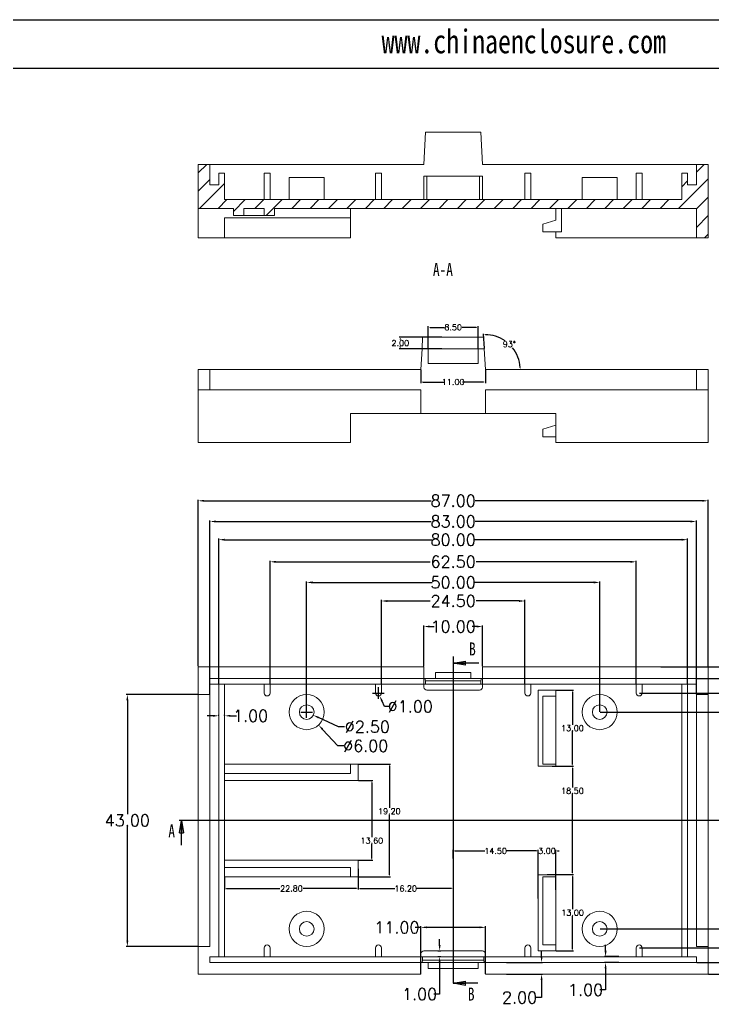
# Model space of a CAD drawing. Header units: inches. Extents: x 3379 to 5125, y 1126 to 1474.
# Drawn here: x 4046.8 to 4165, y 1305.8 to 1474 of the extents above; entities that cross this region are included whole.
import ezdxf

# ---------------------------------------------------------------- set-up
doc = ezdxf.new("R2010")
doc.units = ezdxf.units.IN
doc.header["$LTSCALE"] = 15
doc.layers.add('文字', color=81, linetype='Continuous')
doc.styles.add('SLDTEXTSTYLE0', font='TXT', dxfattribs={"width": 0.75})
doc.styles.get("Standard").update_dxf_attribs({"font": 'txt', "bigfont": 'gbcbig.shx'})
doc.styles.add('宋体', font='', dxfattribs={"width": 0.8, "height": 3.5})
doc.styles.get('宋体').set_extended_font_data('SimSun')
doc.dimstyles.new('1.5', dxfattribs={"dimtxt": 1, "dimasz": 0.3, "dimexe": 0.18, "dimexo": 0.0625, "dimgap": 0.09, "dimtad": 0, "dimtih": 1, "dimtoh": 1, "dimzin": 0, "dimdsep": 46, "dimtxsty": 'Standard', "dimcen": 0, "dimadec": 0, "dimazin": 2, "dimtfac": 1, "dimtofl": 0, "dimtmove": 0, "dimatfit": 3, "dimfxl": 1, "dimtolj": 1, "dimtzin": 0, "dimarcsym": 0})
doc.dimstyles.new('2.5', dxfattribs={"dimtxt": 2, "dimasz": 1, "dimexe": 0.18, "dimexo": 0.0625, "dimgap": 0.09, "dimtad": 0, "dimtih": 1, "dimtoh": 1, "dimzin": 0, "dimdsep": 46, "dimtxsty": 'Standard', "dimcen": 1, "dimadec": 0, "dimazin": 2, "dimtfac": 1, "dimtofl": 0, "dimtmove": 0, "dimatfit": 3, "dimfxl": 1, "dimtolj": 1, "dimtzin": 0, "dimarcsym": 0})

# ---------------------------------------------------------------- blocks, each defined once
blk = doc.blocks.new('_CLOSED')
at = {"color": 0, "linetype": 'ByBlock', "lineweight": -2}
for p, q in [((-1, 0.166667), (0, 0)), ((-1, 0.166667), (-1, -0.166667)), ((0, 0), (-1, -0.166667)), ((0, 0), (-1, 0))]:
    blk.add_line(p, q, dxfattribs=at)
blk = doc.blocks.new('*D166')
at = {"color": 0, "lineweight": -2}
for p, q in [((4077.3, 1363.65), (4077.3, 1392.08)), ((4078.3, 1391.9), (4117.05, 1391.9)), ((4163.3, 1391.9), (4124.56, 1391.9)), ((4164.3, 1363.65), (4164.3, 1392.08))]:
    blk.add_line(p, q, dxfattribs=at)
at = {"color": 0}
for points in [[(4078.3, 1392.07), (4078.3, 1391.74), (4077.3, 1391.9)], [(4163.3, 1392.07), (4163.3, 1391.74), (4164.3, 1391.9)]]:
    blk.add_solid(points, dxfattribs=at)
at = {"layer": 'Defpoints', "color": 0}
for p in [(4164.3, 1391.9), (4077.3, 1363.59), (4164.3, 1363.59)]:
    blk.add_point(p, dxfattribs=at)
at = {"color": 0, "insert": (4120.8, 1391.9), "char_height": 2, "attachment_point": 5}
blk.add_mtext('\\A1;87.00', dxfattribs=at)
blk = doc.blocks.new('*D167')
at = {"color": 0, "lineweight": -2}
for p, q in [((4079.3, 1358.9), (4079.3, 1388.55)), ((4080.3, 1388.37), (4117.05, 1388.37)), ((4161.3, 1388.37), (4124.56, 1388.37)), ((4162.3, 1358.9), (4162.3, 1388.55))]:
    blk.add_line(p, q, dxfattribs=at)
at = {"color": 0}
for points in [[(4080.3, 1388.54), (4080.3, 1388.2), (4079.3, 1388.37)], [(4161.3, 1388.54), (4161.3, 1388.2), (4162.3, 1388.37)]]:
    blk.add_solid(points, dxfattribs=at)
at = {"layer": 'Defpoints', "color": 0}
for p in [(4162.3, 1388.37), (4079.3, 1358.84), (4162.3, 1358.84)]:
    blk.add_point(p, dxfattribs=at)
at = {"color": 0, "insert": (4120.8, 1388.37), "char_height": 2, "attachment_point": 5}
blk.add_mtext('\\A1;83.00', dxfattribs=at)
blk = doc.blocks.new('*D169')
at = {"color": 0, "lineweight": -2}
for p, q in [((4080.8, 1360.65), (4080.8, 1385.44)), ((4081.8, 1385.26), (4117.21, 1385.26)), ((4159.8, 1385.26), (4124.39, 1385.26)), ((4160.8, 1360.65), (4160.8, 1385.44))]:
    blk.add_line(p, q, dxfattribs=at)
at = {"color": 0}
for points in [[(4081.8, 1385.43), (4081.8, 1385.1), (4080.8, 1385.26)], [(4159.8, 1385.43), (4159.8, 1385.1), (4160.8, 1385.26)]]:
    blk.add_solid(points, dxfattribs=at)
at = {"layer": 'Defpoints', "color": 0}
for p in [(4160.8, 1385.26), (4080.8, 1360.59), (4160.8, 1360.59)]:
    blk.add_point(p, dxfattribs=at)
at = {"color": 0, "insert": (4120.8, 1385.26), "char_height": 2, "attachment_point": 5}
blk.add_mtext('\\A1;80.00', dxfattribs=at)
blk = doc.blocks.new('*D170')
at = {"color": 0, "lineweight": -2}
for p, q in [((4108.55, 1360.65), (4108.55, 1374.98)), ((4109.55, 1374.8), (4116.88, 1374.8)), ((4132.05, 1374.8), (4124.73, 1374.8)), ((4133.05, 1360.65), (4133.05, 1374.98))]:
    blk.add_line(p, q, dxfattribs=at)
at = {"color": 0}
for points in [[(4109.55, 1374.96), (4109.55, 1374.63), (4108.55, 1374.8)], [(4132.05, 1374.96), (4132.05, 1374.63), (4133.05, 1374.8)]]:
    blk.add_solid(points, dxfattribs=at)
at = {"layer": 'Defpoints', "color": 0}
for p in [(4133.05, 1374.8), (4108.55, 1360.59), (4133.05, 1360.59)]:
    blk.add_point(p, dxfattribs=at)
at = {"color": 0, "insert": (4120.8, 1374.8), "char_height": 2, "attachment_point": 5}
blk.add_mtext('\\A1;24.50', dxfattribs=at)
blk = doc.blocks.new('*D173')
at = {"color": 0, "lineweight": -2}
for p, q in [((4115.8, 1363.65), (4115.8, 1370.62)), ((4116.8, 1370.44), (4117.55, 1370.44)), ((4124.8, 1370.44), (4124.06, 1370.44)), ((4125.8, 1363.65), (4125.8, 1370.62))]:
    blk.add_line(p, q, dxfattribs=at)
at = {"color": 0}
for points in [[(4116.8, 1370.61), (4116.8, 1370.28), (4115.8, 1370.44)], [(4124.8, 1370.61), (4124.8, 1370.28), (4125.8, 1370.44)]]:
    blk.add_solid(points, dxfattribs=at)
at = {"layer": 'Defpoints', "color": 0}
for p in [(4125.8, 1370.44), (4115.8, 1363.59), (4125.8, 1363.59)]:
    blk.add_point(p, dxfattribs=at)
at = {"color": 0, "insert": (4120.8, 1370.44), "char_height": 2, "attachment_point": 5}
blk.add_mtext('\\A1;10.00', dxfattribs=at)
blk = doc.blocks.new('*D174')
at = {"color": 0, "lineweight": -2}
for p, q in [((4095.8, 1355.9), (4095.8, 1378.15)), ((4096.8, 1377.97), (4117.21, 1377.97)), ((4144.8, 1377.97), (4124.39, 1377.97)), ((4145.8, 1355.9), (4145.8, 1378.15))]:
    blk.add_line(p, q, dxfattribs=at)
at = {"color": 0}
for points in [[(4096.8, 1378.14), (4096.8, 1377.8), (4095.8, 1377.97)], [(4144.8, 1378.14), (4144.8, 1377.8), (4145.8, 1377.97)]]:
    blk.add_solid(points, dxfattribs=at)
at = {"layer": 'Defpoints', "color": 0}
for p in [(4145.8, 1377.97), (4095.8, 1355.84), (4145.8, 1355.84)]:
    blk.add_point(p, dxfattribs=at)
at = {"color": 0, "insert": (4120.8, 1377.97), "char_height": 2, "attachment_point": 5}
blk.add_mtext('\\A1;50.00', dxfattribs=at)
blk = doc.blocks.new('*D175')
at = {"color": 0, "lineweight": -2}
for p, q in [((4089.55, 1360.65), (4089.55, 1381.67)), ((4090.55, 1381.49), (4116.88, 1381.49)), ((4151.05, 1381.49), (4124.73, 1381.49)), ((4152.05, 1360.65), (4152.05, 1381.67))]:
    blk.add_line(p, q, dxfattribs=at)
at = {"color": 0}
for points in [[(4090.55, 1381.65), (4090.55, 1381.32), (4089.55, 1381.49)], [(4151.05, 1381.65), (4151.05, 1381.32), (4152.05, 1381.49)]]:
    blk.add_solid(points, dxfattribs=at)
at = {"layer": 'Defpoints', "color": 0}
for p in [(4152.05, 1381.49), (4089.55, 1360.59), (4152.05, 1360.59)]:
    blk.add_point(p, dxfattribs=at)
at = {"color": 0, "insert": (4120.8, 1381.49), "char_height": 2, "attachment_point": 5}
blk.add_mtext('\\A1;62.50', dxfattribs=at)
blk = doc.blocks.new('*D176')
at = {"color": 0, "lineweight": -2}
for p, q in [((4115.3, 1319.09), (4114.29, 1319.09)), ((4115.3, 1311.15), (4115.3, 1319.27)), ((4125.3, 1319.09), (4116.3, 1319.09)), ((4126.3, 1311.15), (4126.3, 1319.27))]:
    blk.add_line(p, q, dxfattribs=at)
at = {"color": 0}
for points in [[(4116.3, 1319.26), (4116.3, 1318.93), (4115.3, 1319.09)], [(4125.3, 1319.26), (4125.3, 1318.93), (4126.3, 1319.09)]]:
    blk.add_solid(points, dxfattribs=at)
at = {"layer": 'Defpoints', "color": 0}
for p in [(4126.3, 1319.09), (4115.3, 1311.09), (4126.3, 1311.09)]:
    blk.add_point(p, dxfattribs=at)
at = {"color": 0, "insert": (4111.2, 1319.09), "char_height": 2, "attachment_point": 5}
blk.add_mtext('\\A1;11.00', dxfattribs=at)
blk = doc.blocks.new('*D177')
at = {"color": 0, "lineweight": -2}
for p, q in [((4079.8, 1355.2), (4078.8, 1355.2)), ((4080.8, 1355.27), (4080.8, 1355.38)), ((4081.8, 1355.27), (4081.8, 1355.38)), ((4082.8, 1355.2), (4083.8, 1355.2))]:
    blk.add_line(p, q, dxfattribs=at)
at = {"color": 0}
for points in [[(4079.8, 1355.37), (4079.8, 1355.04), (4080.8, 1355.2)], [(4082.8, 1355.37), (4082.8, 1355.04), (4081.8, 1355.2)]]:
    blk.add_solid(points, dxfattribs=at)
at = {"layer": 'Defpoints', "color": 0}
for p in [(4080.8, 1355.2), (4081.8, 1355.2), (4081.8, 1355.2)]:
    blk.add_point(p, dxfattribs=at)
at = {"color": 0, "insert": (4086.23, 1355.2), "char_height": 2, "attachment_point": 5}
blk.add_mtext('\\A1;1.00', dxfattribs=at)
blk = doc.blocks.new('*D179')
at = {"color": 0, "lineweight": -2}
for p, q in [((4108.05, 1358.09), (4108.05, 1360.09)), ((4107.05, 1359.09), (4109.05, 1359.09)), ((4109.07, 1356.8), (4108.66, 1357.71)), ((4110.07, 1356.8), (4109.07, 1356.8))]:
    blk.add_line(p, q, dxfattribs=at)
at = {"color": 0}
blk.add_solid([(4108.81, 1357.78), (4108.51, 1357.65), (4108.25, 1358.63)], dxfattribs=at)
at = {"layer": 'Defpoints', "color": 0}
for p in [(4107.85, 1359.54), (4108.25, 1358.63)]:
    blk.add_point(p, dxfattribs=at)
at = {"color": 0, "insert": (4113.49, 1356.8), "char_height": 2, "attachment_point": 5}
blk.add_mtext('\\A1;∅1.00', dxfattribs=at)
blk = doc.blocks.new('*D180')
at = {"color": 0, "lineweight": -2}
for p, q in [((4095.8, 1354.84), (4095.8, 1356.84)), ((4094.8, 1355.84), (4096.8, 1355.84)), ((4101.23, 1353.33), (4097.84, 1354.89)), ((4102.23, 1353.33), (4101.23, 1353.33))]:
    blk.add_line(p, q, dxfattribs=at)
at = {"color": 0}
blk.add_solid([(4097.91, 1355.04), (4097.77, 1354.74), (4096.94, 1355.31)], dxfattribs=at)
at = {"layer": 'Defpoints', "color": 0}
for p in [(4094.67, 1356.36), (4096.94, 1355.31)]:
    blk.add_point(p, dxfattribs=at)
at = {"color": 0, "insert": (4106.16, 1353.33), "char_height": 2, "attachment_point": 5}
blk.add_mtext('\\A1;∅2.50', dxfattribs=at)
blk = doc.blocks.new('*D181')
at = {"color": 0, "lineweight": -2}
for p, q in [((4095.8, 1354.84), (4095.8, 1356.84)), ((4094.8, 1355.84), (4096.8, 1355.84)), ((4101.12, 1350.06), (4098.51, 1352.89)), ((4102.12, 1350.06), (4101.12, 1350.06))]:
    blk.add_line(p, q, dxfattribs=at)
at = {"color": 0}
blk.add_solid([(4098.63, 1353.01), (4098.39, 1352.78), (4097.83, 1353.63)], dxfattribs=at)
at = {"layer": 'Defpoints', "color": 0}
for p in [(4093.77, 1358.04), (4097.83, 1353.63)]:
    blk.add_point(p, dxfattribs=at)
at = {"color": 0, "insert": (4105.88, 1350.06), "char_height": 2, "attachment_point": 5}
blk.add_mtext('\\A1;∅6.00', dxfattribs=at)
blk = doc.blocks.new('*D184')
at = {"color": 0, "lineweight": -2}
for p, q in [((4104.66, 1344.14), (4107.1, 1344.14)), ((4106.92, 1343.84), (4106.92, 1334.48)), ((4106.92, 1330.84), (4106.92, 1333.3)), ((4104.66, 1330.54), (4107.1, 1330.54))]:
    blk.add_line(p, q, dxfattribs=at)
at = {"color": 0}
for points in [[(4106.87, 1343.84), (4106.97, 1343.84), (4106.92, 1344.14)], [(4106.87, 1330.84), (4106.97, 1330.84), (4106.92, 1330.54)]]:
    blk.add_solid(points, dxfattribs=at)
at = {"layer": 'Defpoints', "color": 0}
for p in [(4104.6, 1344.14), (4106.92, 1344.14), (4104.6, 1330.54)]:
    blk.add_point(p, dxfattribs=at)
at = {"color": 0, "insert": (4106.92, 1333.89), "char_height": 1, "attachment_point": 5}
blk.add_mtext('\\A1;13.60', dxfattribs=at)
blk = doc.blocks.new('*D185')
at = {"color": 0, "lineweight": -2}
for p, q in [((4104.66, 1346.94), (4110.09, 1346.94)), ((4109.91, 1346.64), (4109.91, 1339.49)), ((4109.91, 1328.04), (4109.91, 1338.31)), ((4104.66, 1327.74), (4110.09, 1327.74))]:
    blk.add_line(p, q, dxfattribs=at)
at = {"color": 0}
for points in [[(4109.86, 1346.64), (4109.96, 1346.64), (4109.91, 1346.94)], [(4109.86, 1328.04), (4109.96, 1328.04), (4109.91, 1327.74)]]:
    blk.add_solid(points, dxfattribs=at)
at = {"layer": 'Defpoints', "color": 0}
for p in [(4104.6, 1346.94), (4104.6, 1327.74), (4109.91, 1327.74)]:
    blk.add_point(p, dxfattribs=at)
at = {"color": 0, "insert": (4109.91, 1338.9), "char_height": 1, "attachment_point": 5}
blk.add_mtext('\\A1;19.20', dxfattribs=at)
blk = doc.blocks.new('*D186')
at = {"color": 0, "lineweight": -2}
for p, q in [((4081.8, 1327.67), (4081.8, 1325.53)), ((4104.6, 1327.67), (4104.6, 1325.53)), ((4082.1, 1325.71), (4091.2, 1325.71)), ((4104.3, 1325.71), (4095.21, 1325.71))]:
    blk.add_line(p, q, dxfattribs=at)
at = {"color": 0}
for points in [[(4082.1, 1325.76), (4082.1, 1325.66), (4081.8, 1325.71)], [(4104.3, 1325.76), (4104.3, 1325.66), (4104.6, 1325.71)]]:
    blk.add_solid(points, dxfattribs=at)
at = {"layer": 'Defpoints', "color": 0}
for p in [(4081.8, 1327.74), (4104.6, 1327.74), (4104.6, 1325.71)]:
    blk.add_point(p, dxfattribs=at)
at = {"color": 0, "insert": (4093.2, 1325.71), "char_height": 1, "attachment_point": 5}
blk.add_mtext('\\A1;22.80', dxfattribs=at)
blk = doc.blocks.new('*D187')
at = {"color": 0, "lineweight": -2}
for p, q in [((4104.6, 1329.07), (4104.6, 1325.53)), ((4120.8, 1328.1), (4120.8, 1325.53)), ((4104.9, 1325.71), (4110.86, 1325.71)), ((4120.5, 1325.71), (4114.54, 1325.71))]:
    blk.add_line(p, q, dxfattribs=at)
at = {"color": 0}
for points in [[(4104.9, 1325.76), (4104.9, 1325.66), (4104.6, 1325.71)], [(4120.5, 1325.76), (4120.5, 1325.66), (4120.8, 1325.71)]]:
    blk.add_solid(points, dxfattribs=at)
at = {"layer": 'Defpoints', "color": 0}
for p in [(4104.6, 1329.14), (4120.8, 1328.17), (4120.8, 1325.71)]:
    blk.add_point(p, dxfattribs=at)
at = {"color": 0, "insert": (4112.7, 1325.71), "char_height": 1, "attachment_point": 5}
blk.add_mtext('\\A1;16.20', dxfattribs=at)
blk = doc.blocks.new('*D188')
at = {"color": 0, "lineweight": -2}
for p, q in [((4138.36, 1346.59), (4141.33, 1346.59)), ((4141.15, 1346.29), (4141.15, 1342.98)), ((4141.15, 1328.39), (4141.15, 1341.8)), ((4138.36, 1328.09), (4141.33, 1328.09))]:
    blk.add_line(p, q, dxfattribs=at)
at = {"color": 0}
for points in [[(4141.1, 1346.29), (4141.2, 1346.29), (4141.15, 1346.59)], [(4141.1, 1328.39), (4141.2, 1328.39), (4141.15, 1328.09)]]:
    blk.add_solid(points, dxfattribs=at)
at = {"layer": 'Defpoints', "color": 0}
for p in [(4138.3, 1346.59), (4138.3, 1328.09), (4141.15, 1328.09)]:
    blk.add_point(p, dxfattribs=at)
at = {"color": 0, "insert": (4141.15, 1342.39), "char_height": 1, "attachment_point": 5}
blk.add_mtext('\\A1;18.50', dxfattribs=at)
blk = doc.blocks.new('*D189')
at = {"color": 0, "lineweight": -2}
for p, q in [((4136.86, 1328.09), (4141.36, 1328.09)), ((4141.18, 1327.79), (4141.18, 1322.18)), ((4141.18, 1315.39), (4141.18, 1321)), ((4138.36, 1315.09), (4141.36, 1315.09))]:
    blk.add_line(p, q, dxfattribs=at)
at = {"color": 0}
for points in [[(4141.13, 1327.79), (4141.23, 1327.79), (4141.18, 1328.09)], [(4141.13, 1315.39), (4141.23, 1315.39), (4141.18, 1315.09)]]:
    blk.add_solid(points, dxfattribs=at)
at = {"layer": 'Defpoints', "color": 0}
for p in [(4136.8, 1328.09), (4141.18, 1328.09), (4138.3, 1315.09)]:
    blk.add_point(p, dxfattribs=at)
at = {"color": 0, "insert": (4141.18, 1321.59), "char_height": 1, "attachment_point": 5}
blk.add_mtext('\\A1;13.00', dxfattribs=at)
blk = doc.blocks.new('*D190')
at = {"color": 0, "lineweight": -2}
for p, q in [((4138.36, 1359.59), (4141.33, 1359.59)), ((4141.15, 1359.29), (4141.15, 1353.68)), ((4141.15, 1346.89), (4141.15, 1352.5)), ((4137.68, 1346.59), (4141.33, 1346.59))]:
    blk.add_line(p, q, dxfattribs=at)
at = {"color": 0}
for points in [[(4141.1, 1359.29), (4141.2, 1359.29), (4141.15, 1359.59)], [(4141.1, 1346.89), (4141.2, 1346.89), (4141.15, 1346.59)]]:
    blk.add_solid(points, dxfattribs=at)
at = {"layer": 'Defpoints', "color": 0}
for p in [(4138.3, 1359.59), (4141.15, 1359.59), (4137.61, 1346.59)]:
    blk.add_point(p, dxfattribs=at)
at = {"color": 0, "insert": (4141.15, 1353.09), "char_height": 1, "attachment_point": 5}
blk.add_mtext('\\A1;13.00', dxfattribs=at)
blk = doc.blocks.new('*D191')
at = {"color": 0, "lineweight": -2}
for p, q in [((4120.8, 1330.83), (4120.8, 1332.31)), ((4121.1, 1332.13), (4126.21, 1332.13)), ((4135, 1332.13), (4129.89, 1332.13)), ((4135.3, 1323.99), (4135.3, 1332.31))]:
    blk.add_line(p, q, dxfattribs=at)
at = {"color": 0}
for points in [[(4121.1, 1332.18), (4121.1, 1332.08), (4120.8, 1332.13)], [(4135, 1332.18), (4135, 1332.08), (4135.3, 1332.13)]]:
    blk.add_solid(points, dxfattribs=at)
at = {"layer": 'Defpoints', "color": 0}
for p in [(4120.8, 1332.13), (4120.8, 1330.76), (4135.3, 1323.93)]:
    blk.add_point(p, dxfattribs=at)
at = {"color": 0, "insert": (4128.05, 1332.13), "char_height": 1, "attachment_point": 5}
blk.add_mtext('\\A1;14.50', dxfattribs=at)
blk = doc.blocks.new('*D192')
at = {"color": 0, "lineweight": -2}
for p, q in [((4135, 1332.13), (4134.7, 1332.13)), ((4135.3, 1326.56), (4135.3, 1332.31)), ((4138.3, 1325.49), (4138.3, 1332.31)), ((4138.6, 1332.13), (4138.9, 1332.13))]:
    blk.add_line(p, q, dxfattribs=at)
at = {"color": 0}
for points in [[(4135, 1332.18), (4135, 1332.08), (4135.3, 1332.13)], [(4138.6, 1332.18), (4138.6, 1332.08), (4138.3, 1332.13)]]:
    blk.add_solid(points, dxfattribs=at)
at = {"layer": 'Defpoints', "color": 0}
for p in [(4135.3, 1332.13), (4135.3, 1326.49), (4138.3, 1325.42)]:
    blk.add_point(p, dxfattribs=at)
at = {"color": 0, "insert": (4136.8, 1332.13), "char_height": 1, "attachment_point": 5}
blk.add_mtext('\\A1;3.00', dxfattribs=at)
blk = doc.blocks.new('*D193')
at = {"color": 0, "lineweight": -2}
for p, q in [((4156.22, 1363.59), (4196.57, 1363.59)), ((4196.39, 1362.59), (4196.39, 1338.43)), ((4196.39, 1312.09), (4196.39, 1336.25)), ((4164.36, 1311.09), (4196.57, 1311.09))]:
    blk.add_line(p, q, dxfattribs=at)
at = {"color": 0}
for points in [[(4196.23, 1362.59), (4196.56, 1362.59), (4196.39, 1363.59)], [(4196.23, 1312.09), (4196.56, 1312.09), (4196.39, 1311.09)]]:
    blk.add_solid(points, dxfattribs=at)
at = {"layer": 'Defpoints', "color": 0}
for p in [(4156.16, 1363.59), (4196.39, 1363.59), (4164.3, 1311.09)]:
    blk.add_point(p, dxfattribs=at)
at = {"color": 0, "insert": (4196.39, 1337.34), "char_height": 2, "attachment_point": 5}
blk.add_mtext('\\A1;52.50', dxfattribs=at)
blk = doc.blocks.new('*D194')
at = {"color": 0, "lineweight": -2}
for p, q in [((4162.36, 1361.59), (4191.63, 1361.59)), ((4191.45, 1360.59), (4191.45, 1333.62)), ((4191.45, 1314.09), (4191.45, 1331.44)), ((4162.36, 1313.09), (4191.63, 1313.09))]:
    blk.add_line(p, q, dxfattribs=at)
at = {"color": 0}
for points in [[(4191.28, 1360.59), (4191.62, 1360.59), (4191.45, 1361.59)], [(4191.28, 1314.09), (4191.62, 1314.09), (4191.45, 1313.09)]]:
    blk.add_solid(points, dxfattribs=at)
at = {"layer": 'Defpoints', "color": 0}
for p in [(4162.3, 1361.59), (4162.3, 1313.09), (4191.45, 1313.09)]:
    blk.add_point(p, dxfattribs=at)
at = {"color": 0, "insert": (4191.45, 1332.53), "char_height": 2, "attachment_point": 5}
blk.add_mtext('\\A1;48.50', dxfattribs=at)
blk = doc.blocks.new('*D195')
at = {"color": 0, "lineweight": -2}
for p, q in [((4152.61, 1359.09), (4184.79, 1359.09)), ((4184.61, 1358.09), (4184.61, 1338.43)), ((4184.61, 1316.59), (4184.61, 1336.25)), ((4152.61, 1315.59), (4184.79, 1315.59))]:
    blk.add_line(p, q, dxfattribs=at)
at = {"color": 0}
for points in [[(4184.44, 1358.09), (4184.77, 1358.09), (4184.61, 1359.09)], [(4184.44, 1316.59), (4184.77, 1316.59), (4184.61, 1315.59)]]:
    blk.add_solid(points, dxfattribs=at)
at = {"layer": 'Defpoints', "color": 0}
for p in [(4152.55, 1359.09), (4152.55, 1315.59), (4184.61, 1315.59)]:
    blk.add_point(p, dxfattribs=at)
at = {"color": 0, "insert": (4184.61, 1337.34), "char_height": 2, "attachment_point": 5}
blk.add_mtext('\\A1;43.50', dxfattribs=at)
blk = doc.blocks.new('*D196')
at = {"color": 0, "lineweight": -2}
for p, q in [((4145.86, 1355.84), (4179.29, 1355.84)), ((4179.11, 1354.84), (4179.11, 1334.01)), ((4179.11, 1319.84), (4179.11, 1331.83)), ((4145.86, 1318.84), (4179.29, 1318.84))]:
    blk.add_line(p, q, dxfattribs=at)
at = {"color": 0}
for points in [[(4178.94, 1354.84), (4179.28, 1354.84), (4179.11, 1355.84)], [(4178.94, 1319.84), (4179.28, 1319.84), (4179.11, 1318.84)]]:
    blk.add_solid(points, dxfattribs=at)
at = {"layer": 'Defpoints', "color": 0}
for p in [(4145.8, 1355.84), (4179.11, 1355.84), (4145.8, 1318.84)]:
    blk.add_point(p, dxfattribs=at)
at = {"color": 0, "insert": (4179.11, 1332.92), "char_height": 2, "attachment_point": 5}
blk.add_mtext('\\A1;37.00', dxfattribs=at)
blk = doc.blocks.new('*D197')
at = {"color": 0, "lineweight": -2}
for p, q in [((4077.24, 1358.84), (4065.02, 1358.84)), ((4065.2, 1357.84), (4065.2, 1338.43)), ((4065.2, 1316.84), (4065.2, 1336.25)), ((4077.24, 1315.84), (4065.02, 1315.84))]:
    blk.add_line(p, q, dxfattribs=at)
at = {"color": 0}
for points in [[(4065.03, 1357.84), (4065.37, 1357.84), (4065.2, 1358.84)], [(4065.03, 1316.84), (4065.37, 1316.84), (4065.2, 1315.84)]]:
    blk.add_solid(points, dxfattribs=at)
at = {"layer": 'Defpoints', "color": 0}
for p in [(4065.2, 1358.84), (4077.3, 1358.84), (4077.3, 1315.84)]:
    blk.add_point(p, dxfattribs=at)
at = {"color": 0, "insert": (4065.2, 1337.34), "char_height": 2, "attachment_point": 5}
blk.add_mtext('\\A1;43.00', dxfattribs=at)
blk = doc.blocks.new('*D198')
at = {"color": 0, "lineweight": -2}
for p, q in [((4146.81, 1315.09), (4146.81, 1316.09)), ((4149.09, 1314.09), (4146.63, 1314.09)), ((4149.09, 1313.09), (4146.63, 1313.09)), ((4146.81, 1312.09), (4146.81, 1308.41)), ((4146.81, 1308.41), (4145.81, 1308.41))]:
    blk.add_line(p, q, dxfattribs=at)
at = {"color": 0}
for points in [[(4146.64, 1315.09), (4146.98, 1315.09), (4146.81, 1314.09)], [(4146.64, 1312.09), (4146.98, 1312.09), (4146.81, 1313.09)]]:
    blk.add_solid(points, dxfattribs=at)
at = {"layer": 'Defpoints', "color": 0}
for p in [(4149.15, 1314.09), (4146.81, 1313.09), (4149.15, 1313.09)]:
    blk.add_point(p, dxfattribs=at)
at = {"color": 0, "insert": (4143.39, 1308.41), "char_height": 2, "attachment_point": 5}
blk.add_mtext('\\A1;1.00', dxfattribs=at)
blk = doc.blocks.new('*D199')
at = {"color": 0, "lineweight": -2}
for p, q in [((4118.49, 1316.09), (4118.49, 1317.09)), ((4118.19, 1315.09), (4118.67, 1315.09)), ((4118.19, 1314.09), (4118.67, 1314.09)), ((4118.49, 1313.09), (4118.49, 1307.71)), ((4118.49, 1307.71), (4117.49, 1307.71))]:
    blk.add_line(p, q, dxfattribs=at)
at = {"color": 0}
for points in [[(4118.32, 1316.09), (4118.66, 1316.09), (4118.49, 1315.09)], [(4118.32, 1313.09), (4118.66, 1313.09), (4118.49, 1314.09)]]:
    blk.add_solid(points, dxfattribs=at)
at = {"layer": 'Defpoints', "color": 0}
for p in [(4118.13, 1315.09), (4118.13, 1314.09), (4118.49, 1315.09)]:
    blk.add_point(p, dxfattribs=at)
at = {"color": 0, "insert": (4115.07, 1307.71), "char_height": 2, "attachment_point": 5}
blk.add_mtext('\\A1;1.00', dxfattribs=at)
blk = doc.blocks.new('*D200')
at = {"color": 0, "lineweight": -2}
for p, q in [((4135.89, 1314.09), (4135.89, 1315.09)), ((4129.88, 1313.09), (4136.07, 1313.09)), ((4129.88, 1311.09), (4136.07, 1311.09)), ((4135.89, 1310.09), (4135.89, 1307.1)), ((4135.89, 1307.1), (4134.89, 1307.1))]:
    blk.add_line(p, q, dxfattribs=at)
at = {"color": 0}
for points in [[(4135.72, 1314.09), (4136.06, 1314.09), (4135.89, 1313.09)], [(4135.72, 1310.09), (4136.06, 1310.09), (4135.89, 1311.09)]]:
    blk.add_solid(points, dxfattribs=at)
at = {"layer": 'Defpoints', "color": 0}
for p in [(4129.82, 1313.09), (4135.89, 1313.09), (4129.82, 1311.09)]:
    blk.add_point(p, dxfattribs=at)
at = {"color": 0, "insert": (4132.13, 1307.1), "char_height": 2, "attachment_point": 5}
blk.add_mtext('\\A1;2.00', dxfattribs=at)
blk = doc.blocks.new('*D213')
at = {"color": 0, "lineweight": -2}
for p, q in [((4115.3, 1414.27), (4115.3, 1412)), ((4126.3, 1414.27), (4126.3, 1412)), ((4115.6, 1412.18), (4119.21, 1412.18)), ((4126, 1412.18), (4122.39, 1412.18))]:
    blk.add_line(p, q, dxfattribs=at)
at = {"color": 0}
for points in [[(4115.6, 1412.23), (4115.6, 1412.13), (4115.3, 1412.18)], [(4126, 1412.23), (4126, 1412.13), (4126.3, 1412.18)]]:
    blk.add_solid(points, dxfattribs=at)
at = {"layer": 'Defpoints', "color": 0}
for p in [(4115.3, 1414.33), (4126.3, 1414.33), (4126.3, 1412.18)]:
    blk.add_point(p, dxfattribs=at)
at = {"color": 0, "insert": (4120.8, 1412.18), "char_height": 1, "attachment_point": 5}
blk.add_mtext('\\A1;11.00', dxfattribs=at)
blk = doc.blocks.new('*D214')
at = {"color": 0, "lineweight": -2}
blk.add_line((4126.12, 1417.89), (4125.98, 1420.43), dxfattribs=at)
for start, end in [(55.5821, 90.0991), (2.9009, 38.7418)]:
    blk.add_arc((4126.3, 1414.33), 5.93, start, end, dxfattribs=at)
at = {"color": 0}
for points in [[(4126.29, 1420.21), (4126.29, 1420.31), (4125.99, 1420.25)], [(4132.27, 1414.63), (4132.17, 1414.63), (4132.23, 1414.33)]]:
    blk.add_solid(points, dxfattribs=at)
at = {"layer": 'Defpoints', "color": 0}
for p in [(4126.12, 1417.83), (4131.38, 1417.38), (4126.3, 1414.33), (4126.3, 1414.33), (4162.3, 1414.33)]:
    blk.add_point(p, dxfattribs=at)
at = {"color": 0, "insert": (4130.38, 1418.63), "char_height": 1, "attachment_point": 5}
blk.add_mtext('\\A1;93°', dxfattribs=at)
blk = doc.blocks.new('*D215')
at = {"color": 0, "lineweight": -2}
for p, q in [((4116.55, 1417.89), (4116.55, 1421.69)), ((4125.05, 1417.89), (4125.05, 1421.69)), ((4116.85, 1421.51), (4119.3, 1421.51)), ((4124.75, 1421.51), (4122.31, 1421.51))]:
    blk.add_line(p, q, dxfattribs=at)
at = {"color": 0}
for points in [[(4116.85, 1421.56), (4116.85, 1421.46), (4116.55, 1421.51)], [(4124.75, 1421.56), (4124.75, 1421.46), (4125.05, 1421.51)]]:
    blk.add_solid(points, dxfattribs=at)
at = {"layer": 'Defpoints', "color": 0}
for p in [(4116.55, 1421.51), (4116.55, 1417.83), (4125.05, 1417.83)]:
    blk.add_point(p, dxfattribs=at)
at = {"color": 0, "insert": (4120.8, 1421.51), "char_height": 1, "attachment_point": 5}
blk.add_mtext('\\A1;8.50', dxfattribs=at)
blk = doc.blocks.new('*D220')
at = {"color": 0, "lineweight": -2}
for p, q in [((4118.89, 1419.83), (4111.6, 1419.83)), ((4111.78, 1419.53), (4111.78, 1419.42)), ((4111.78, 1418.13), (4111.78, 1418.24)), ((4118.89, 1417.83), (4111.6, 1417.83))]:
    blk.add_line(p, q, dxfattribs=at)
at = {"color": 0}
for points in [[(4111.73, 1419.53), (4111.83, 1419.53), (4111.78, 1419.83)], [(4111.73, 1418.13), (4111.83, 1418.13), (4111.78, 1417.83)]]:
    blk.add_solid(points, dxfattribs=at)
at = {"layer": 'Defpoints', "color": 0}
for p in [(4111.78, 1419.83), (4118.95, 1419.83), (4118.95, 1417.83)]:
    blk.add_point(p, dxfattribs=at)
at = {"color": 0, "insert": (4111.78, 1418.83), "char_height": 1, "attachment_point": 5}
blk.add_mtext('\\A1;2.00', dxfattribs=at)

msp = doc.modelspace()

# ---------------------------------------------------------------- hatches: boundary and pattern name
at = {"linetype": 'Continuous', "lineweight": 0}
h = msp.add_hatch(dxfattribs=at)
h.set_pattern_fill('ANSI31', color=4, scale=0.7, style=0)
h.set_pattern_definition([(45, (0, 13.9068), (-1.5715448, 1.5715448), [])])
h.paths.add_polyline_path([(4081.802, 1443.316), (4081.802, 1447.816), (4080.802, 1447.816), (4080.802, 1445.816), (4079.302, 1445.816), (4079.302, 1449.316), (4077.302, 1449.316), (4077.302, 1441.816), (4083.302, 1441.816), (4083.302, 1440.616), (4085.052, 1440.616), (4085.052, 1441.816), (4088.552, 1441.816), (4088.552, 1440.616), (4090.302, 1440.616), (4090.302, 1441.816), (4162.302, 1441.816), (4162.302, 1436.816), (4164.302, 1436.816), (4164.302, 1449.316), (4162.302, 1449.316), (4162.302, 1445.816), (4160.802, 1445.816), (4160.802, 1447.816), (4159.802, 1447.816), (4159.802, 1443.316)], flags=0)

# ---------------------------------------------------------------- linework, layer by layer
for p, q in [((3928.649, 1474.021), (4421.336, 1474.021)), ((3941.398, 1465.727), (4413.042, 1465.727))]:
    msp.add_line(p, q)
at = {"color": 7, "linetype": 'Continuous', "lineweight": 15}
for p, q in [((4115.802, 1449.316), (4116.09, 1454.816)), ((4116.09, 1454.816), (4125.514, 1454.816)), ((4125.514, 1454.816), (4125.802, 1449.316)), ((4077.302, 1449.316), (4077.302, 1441.816)), ((4079.302, 1449.316), (4077.302, 1449.316)), ((4079.302, 1449.316), (4079.302, 1445.816)), ((4115.802, 1449.316), (4079.302, 1449.316)), ((4162.302, 1449.316), (4125.802, 1449.316)), ((4162.302, 1449.316), (4162.302, 1445.816)), ((4164.302, 1449.316), (4162.302, 1449.316)), ((4164.302, 1436.816), (4164.302, 1449.316)), ((4080.802, 1445.816), (4080.802, 1447.816)), ((4080.802, 1447.816), (4081.802, 1447.816)), ((4081.802, 1447.816), (4081.802, 1443.316)), ((4088.552, 1447.816), (4088.552, 1443.316)), ((4088.552, 1447.816), (4089.552, 1447.816)), ((4089.552, 1447.816), (4089.552, 1443.316)), ((4092.802, 1447.116), (4092.802, 1443.316)), ((4092.802, 1447.116), (4098.802, 1447.116)), ((4098.802, 1443.316), (4098.802, 1447.116)), ((4107.552, 1447.816), (4107.552, 1443.316)), ((4107.552, 1447.816), (4108.552, 1447.816)), ((4108.552, 1447.816), (4108.552, 1443.316)), ((4115.802, 1443.316), (4115.802, 1447.316)), ((4115.802, 1447.316), (4116.302, 1447.316)), ((4116.302, 1447.316), (4116.302, 1443.316)), ((4116.302, 1447.316), (4125.302, 1447.316)), ((4125.302, 1443.316), (4125.302, 1447.316)), ((4125.302, 1447.316), (4125.802, 1447.316)), ((4125.802, 1447.316), (4125.802, 1443.316)), ((4133.052, 1447.816), (4133.052, 1443.316)), ((4134.052, 1447.816), (4133.052, 1447.816)), ((4134.052, 1447.816), (4134.052, 1443.316)), ((4142.802, 1447.116), (4142.802, 1443.316)), ((4148.802, 1447.116), (4142.802, 1447.116)), ((4148.802, 1443.316), (4148.802, 1447.116)), ((4152.052, 1447.816), (4152.052, 1443.316)), ((4153.052, 1447.816), (4152.052, 1447.816)), ((4153.052, 1447.816), (4153.052, 1443.316)), ((4159.802, 1447.816), (4159.802, 1443.316)), ((4159.802, 1447.816), (4160.802, 1447.816)), ((4160.802, 1445.816), (4160.802, 1447.816)), ((4080.802, 1445.816), (4079.302, 1445.816)), ((4162.302, 1445.816), (4160.802, 1445.816)), ((4077.302, 1441.816), (4083.302, 1441.816)), ((4077.302, 1441.816), (4077.302, 1436.816)), ((4081.802, 1443.316), (4159.802, 1443.316)), ((4083.302, 1441.816), (4083.302, 1440.616)), ((4085.052, 1440.616), (4085.052, 1441.816)), ((4085.052, 1441.816), (4088.552, 1441.816)), ((4088.552, 1441.816), (4088.552, 1440.616)), ((4090.302, 1441.816), (4162.302, 1441.816)), ((4090.302, 1440.616), (4090.302, 1441.816)), ((4103.302, 1441.816), (4103.302, 1440.216)), ((4138.302, 1439.816), (4138.302, 1441.816)), ((4139.302, 1441.816), (4139.302, 1437.816)), ((4162.302, 1441.816), (4162.302, 1436.816)), ((4081.802, 1440.216), (4103.302, 1440.216)), ((4081.802, 1436.816), (4081.802, 1440.216)), ((4085.052, 1440.616), (4083.302, 1440.616)), ((4085.052, 1440.616), (4088.552, 1440.616)), ((4090.302, 1440.616), (4088.552, 1440.616)), ((4103.302, 1440.216), (4103.302, 1436.816)), ((4138.302, 1439.816), (4136.102, 1439.116)), ((4136.102, 1439.116), (4136.102, 1437.816)), ((4081.802, 1436.816), (4077.302, 1436.816)), ((4081.802, 1436.816), (4103.302, 1436.816)), ((4136.102, 1437.816), (4139.302, 1437.816)), ((4138.302, 1436.816), (4138.302, 1437.816)), ((4138.302, 1436.816), (4162.302, 1436.816)), ((4164.302, 1436.816), (4162.302, 1436.816)), ((4115.485, 1417.832), (4115.59, 1419.832)), ((4115.59, 1419.832), (4126.014, 1419.832)), ((4126.014, 1419.832), (4126.118, 1417.832)), ((4115.485, 1417.832), (4115.302, 1414.332)), ((4116.552, 1417.832), (4115.485, 1417.832)), ((4125.052, 1417.832), (4116.552, 1417.832)), ((4116.552, 1415.332), (4116.552, 1417.832)), ((4125.052, 1417.832), (4125.052, 1415.332)), ((4126.118, 1417.832), (4125.052, 1417.832)), ((4126.302, 1414.332), (4126.118, 1417.832)), ((4116.552, 1415.332), (4125.052, 1415.332)), ((4079.302, 1414.332), (4077.302, 1414.332)), ((4077.302, 1414.332), (4077.302, 1410.832)), ((4079.302, 1414.332), (4079.302, 1410.832)), ((4079.302, 1414.332), (4115.302, 1414.332)), ((4126.302, 1414.332), (4162.302, 1414.332)), ((4162.302, 1414.332), (4162.302, 1410.832)), ((4162.302, 1414.332), (4164.302, 1414.332)), ((4164.302, 1414.332), (4164.302, 1410.832)), ((4077.302, 1410.832), (4077.302, 1401.832)), ((4077.302, 1410.832), (4115.302, 1410.832)), ((4115.302, 1406.832), (4115.302, 1410.832)), ((4126.302, 1410.832), (4126.302, 1406.832)), ((4126.302, 1410.832), (4164.302, 1410.832)), ((4164.302, 1410.832), (4164.302, 1401.832)), ((4103.302, 1406.832), (4103.302, 1401.832)), ((4115.302, 1406.832), (4103.302, 1406.832)), ((4126.302, 1406.832), (4115.302, 1406.832)), ((4138.302, 1406.832), (4126.302, 1406.832)), ((4138.302, 1406.832), (4138.302, 1401.832)), ((4138.302, 1404.832), (4136.102, 1404.132)), ((4136.102, 1404.132), (4136.102, 1402.832)), ((4077.302, 1401.832), (4103.302, 1401.832)), ((4136.102, 1402.832), (4138.302, 1402.832)), ((4138.302, 1401.832), (4164.302, 1401.832)), ((4115.802, 1363.585), (4077.302, 1363.585)), ((4077.302, 1363.585), (4077.302, 1358.835)), ((4115.802, 1363.585), (4115.802, 1361.585)), ((4125.802, 1361.585), (4125.802, 1363.585)), ((4164.302, 1363.585), (4125.802, 1363.585)), ((4164.302, 1358.835), (4164.302, 1363.585)), ((4079.302, 1360.585), (4079.302, 1361.585)), ((4079.302, 1361.585), (4115.802, 1361.585)), ((4115.802, 1361.585), (4115.802, 1360.585)), ((4115.802, 1361.585), (4115.985, 1361.585)), ((4116.09, 1361.185), (4115.985, 1361.585)), ((4115.985, 1361.585), (4117.802, 1361.585)), ((4116.09, 1361.185), (4116.09, 1360.585)), ((4125.514, 1361.185), (4116.09, 1361.185)), ((4123.802, 1362.585), (4117.802, 1362.585)), ((4117.802, 1361.585), (4117.802, 1362.585)), ((4117.802, 1361.585), (4123.802, 1361.585)), ((4123.802, 1362.585), (4123.802, 1361.585)), ((4123.802, 1361.585), (4125.618, 1361.585)), ((4125.618, 1361.585), (4125.514, 1361.185)), ((4125.514, 1361.185), (4125.514, 1360.585)), ((4125.618, 1361.585), (4125.802, 1361.585)), ((4125.802, 1361.585), (4125.802, 1360.585)), ((4125.802, 1361.585), (4162.302, 1361.585)), ((4162.302, 1361.585), (4162.302, 1360.585)), ((4115.802, 1360.585), (4079.302, 1360.585)), ((4080.802, 1314.085), (4080.802, 1360.585)), ((4081.802, 1360.585), (4081.802, 1314.085)), ((4088.552, 1360.585), (4088.552, 1359.085)), ((4089.552, 1359.085), (4089.552, 1360.585)), ((4107.552, 1360.585), (4107.552, 1359.085)), ((4108.552, 1359.085), (4108.552, 1360.585)), ((4115.802, 1360.585), (4116.09, 1360.585)), ((4115.802, 1360.585), (4115.802, 1360.085)), ((4116.09, 1360.585), (4125.514, 1360.585)), ((4116.302, 1359.585), (4125.302, 1359.585)), ((4125.514, 1360.585), (4125.802, 1360.585)), ((4162.302, 1360.585), (4125.802, 1360.585)), ((4125.802, 1360.085), (4125.802, 1360.585)), ((4133.052, 1359.085), (4133.052, 1360.585)), ((4134.052, 1360.585), (4134.052, 1359.085)), ((4135.302, 1359.585), (4135.302, 1346.585)), ((4138.302, 1359.585), (4135.302, 1359.585)), ((4138.302, 1346.585), (4138.302, 1359.585)), ((4152.052, 1359.085), (4152.052, 1360.585)), ((4153.052, 1360.585), (4153.052, 1359.085)), ((4159.802, 1360.585), (4159.802, 1314.085)), ((4160.802, 1314.085), (4160.802, 1360.585)), ((4077.302, 1315.835), (4077.302, 1358.835)), ((4077.302, 1358.835), (4079.302, 1358.835)), ((4079.302, 1358.835), (4079.302, 1315.835)), ((4136.102, 1358.552), (4136.102, 1346.935)), ((4138.302, 1358.552), (4136.102, 1358.552)), ((4162.302, 1358.835), (4162.302, 1315.835)), ((4164.302, 1358.835), (4162.302, 1358.835)), ((4164.302, 1315.835), (4164.302, 1358.835)), ((4104.602, 1346.935), (4081.802, 1346.935)), ((4103.302, 1346.935), (4103.302, 1345.335)), ((4104.602, 1344.135), (4104.602, 1346.935)), ((4135.302, 1346.585), (4138.302, 1346.585)), ((4138.302, 1346.935), (4136.102, 1346.935)), ((4081.802, 1345.335), (4103.302, 1345.335)), ((4081.802, 1344.135), (4104.602, 1344.135)), ((4104.602, 1330.535), (4081.802, 1330.535)), ((4081.802, 1329.335), (4103.302, 1329.335)), ((4103.302, 1327.735), (4103.302, 1329.335)), ((4104.602, 1327.735), (4104.602, 1330.535)), ((4081.802, 1327.735), (4104.602, 1327.735)), ((4138.302, 1328.085), (4135.302, 1328.085)), ((4135.302, 1328.085), (4135.302, 1315.085)), ((4136.102, 1327.735), (4136.102, 1316.119)), ((4136.102, 1327.735), (4138.302, 1327.735)), ((4138.302, 1315.085), (4138.302, 1328.085)), ((4079.302, 1315.835), (4077.302, 1315.835)), ((4077.302, 1315.835), (4077.302, 1311.085)), ((4088.552, 1314.085), (4088.552, 1315.585)), ((4089.552, 1315.585), (4089.552, 1314.085)), ((4107.552, 1314.085), (4107.552, 1315.585)), ((4108.552, 1315.585), (4108.552, 1314.085)), ((4133.052, 1315.585), (4133.052, 1314.085)), ((4134.052, 1314.085), (4134.052, 1315.585)), ((4138.302, 1316.119), (4136.102, 1316.119)), ((4152.052, 1315.585), (4152.052, 1314.085)), ((4153.052, 1314.085), (4153.052, 1315.585)), ((4162.302, 1315.835), (4164.302, 1315.835)), ((4164.302, 1311.085), (4164.302, 1315.835)), ((4079.302, 1314.085), (4079.302, 1313.085)), ((4115.302, 1314.085), (4079.302, 1314.085)), ((4115.302, 1314.585), (4115.302, 1314.085)), ((4115.302, 1314.085), (4115.302, 1313.085)), ((4115.302, 1314.085), (4115.59, 1314.085)), ((4115.59, 1314.085), (4115.59, 1313.485)), ((4115.59, 1314.085), (4126.014, 1314.085)), ((4125.802, 1315.085), (4115.802, 1315.085)), ((4126.014, 1314.085), (4126.014, 1313.485)), ((4126.014, 1314.085), (4126.302, 1314.085)), ((4126.302, 1314.085), (4126.302, 1314.585)), ((4126.302, 1314.085), (4126.302, 1313.085)), ((4162.302, 1314.085), (4126.302, 1314.085)), ((4135.302, 1315.085), (4138.302, 1315.085)), ((4162.302, 1313.085), (4162.302, 1314.085)), ((4079.302, 1313.085), (4115.302, 1313.085)), ((4115.485, 1313.085), (4115.302, 1313.085)), ((4115.302, 1313.085), (4115.302, 1311.085)), ((4115.485, 1313.085), (4115.59, 1313.485)), ((4116.552, 1313.085), (4115.485, 1313.085)), ((4115.59, 1313.485), (4126.014, 1313.485)), ((4125.052, 1313.085), (4116.552, 1313.085)), ((4116.552, 1312.085), (4116.552, 1313.085)), ((4126.118, 1313.085), (4125.052, 1313.085)), ((4125.052, 1313.085), (4125.052, 1312.085)), ((4126.014, 1313.485), (4126.118, 1313.085)), ((4126.302, 1313.085), (4126.118, 1313.085)), ((4126.302, 1313.085), (4162.302, 1313.085)), ((4126.302, 1311.085), (4126.302, 1313.085)), ((4077.302, 1311.085), (4115.302, 1311.085)), ((4116.552, 1312.085), (4125.052, 1312.085)), ((4126.302, 1311.085), (4164.302, 1311.085))]:
    msp.add_line(p, q, dxfattribs=at)
at = {"color": 1}
for p, q in [((4120.802, 1365.349), (4120.802, 1309.54)), ((4166.372, 1337.335), (4074.048, 1337.335))]:
    msp.add_line(p, q, dxfattribs=at)
at = {"color": 7, "linetype": 'Continuous', "lineweight": 30}
for p, q in [((4125.165, 1364.202), (4120.802, 1364.202)), ((4074.443, 1333.135), (4074.443, 1337.335)), ((4125.002, 1309.54), (4120.802, 1309.54))]:
    msp.add_line(p, q, dxfattribs=at)
at = {"color": 7, "linetype": 'Continuous', "lineweight": 15}
for centre, radius in [((4095.802, 1355.835), 3), ((4145.802, 1355.835), 3), ((4095.802, 1355.835), 1.25), ((4145.802, 1355.835), 1.25), ((4095.802, 1318.835), 3), ((4145.802, 1318.835), 3), ((4095.802, 1318.835), 1.25), ((4145.802, 1318.835), 1.25)]:
    msp.add_circle(centre, radius, dxfattribs=at)
for centre, start, end in [((4116.302, 1360.085), 180, 270), ((4125.302, 1360.085), 270, 0), ((4089.052, 1359.085), 180, 0), ((4108.052, 1359.085), 180, 0), ((4133.552, 1359.085), 180, 0), ((4152.552, 1359.085), 180, 0), ((4089.052, 1315.585), 0, 180), ((4108.052, 1315.585), 0, 180), ((4133.552, 1315.585), 0, 180), ((4152.552, 1315.585), 0, 180), ((4115.802, 1314.585), 90, 180), ((4125.802, 1314.585), 0, 90)]:
    msp.add_arc(centre, 0.5, start, end, dxfattribs=at)

# ---------------------------------------------------------------- block references
at = {"color": 7, "linetype": 'Continuous', "lineweight": 30, "yscale": 2.100000000000023, "zscale": 0.35}
for p, xscale, rotation in [((4120.802, 1364.202), 2.099999999999909, 180), ((4074.443, 1337.335), 2.100000000000023, 90), ((4120.802, 1309.54), 2.099999999999909, 180)]:
    msp.add_blockref('_CLOSED', p, dxfattribs=dict(at, xscale=xscale, rotation=rotation))

# ---------------------------------------------------------------- texts
at = {"color": 7, "linetype": 'Continuous', "attachment_point": 1, "style": 'SLDTEXTSTYLE0'}
for s, insert, char_height in [('A-A', (4117.349, 1432.503), 2.2225), ('B', (4123.522, 1367.724), 2.223), ('A', (4072.196, 1336.657), 2.223), ('B', (4123.308, 1308.814), 2.223)]:
    msp.add_mtext(s, dxfattribs=dict(at, insert=insert, char_height=char_height))
at = {"layer": '文字', "color": 0, "insert": (4108.583, 1472.349), "char_height": 4.05504, "width": 71.24316, "attachment_point": 1, "style": '宋体'}
msp.add_mtext('www.chinaenclosure.com', dxfattribs=at)

# ---------------------------------------------------------------- dimensions: what is measured, and where the dimension line sits
for base, p1, p2, dimstyle, picture, middle in [((4116.552, 1421.515), (4125.052, 1417.832), (4116.552, 1417.832), '1.5', '*D215', (4120.802, 1421.515)), ((4152.052, 1381.486), (4089.552, 1360.585), (4152.052, 1360.585), '2.5', '*D175', (4120.802, 1381.486)), ((4081.802, 1355.203), (4080.802, 1355.203), (4081.802, 1355.203), '2.5', '*D177', (4086.225, 1355.203)), ((4120.802, 1332.13), (4135.302, 1323.932), (4120.802, 1330.764), '1.5', '*D191', (4128.052, 1332.13)), ((4135.302, 1332.13), (4138.302, 1325.424), (4135.302, 1326.493), '1.5', '*D192', (4136.802, 1332.13)), ((4120.802, 1325.711), (4104.602, 1329.135), (4120.802, 1328.167), '1.5', '*D187', (4112.702, 1325.711)), ((4104.602, 1325.711), (4081.802, 1327.735), (4104.602, 1327.735), '1.5', '*D186', (4093.202, 1325.711))]:
    dim = msp.add_linear_dim(base=base, p1=p1, p2=p2, dimstyle=dimstyle)
    dim.commit()
    dim.dimension.update_dxf_attribs({"geometry": picture, "text_midpoint": middle})
dim = msp.add_angular_dim_2l(base=(4131.381, 1417.385), line1=((4126.302, 1414.332), (4162.302, 1414.332)), line2=((4126.302, 1414.332), (4126.118, 1417.832)), dimstyle='1.5')
dim.commit()
dim.dimension.update_dxf_attribs({"geometry": '*D214', "text_midpoint": (4130.381, 1418.631)})
for base, p1, p2, dimstyle, picture, middle in [((4111.779, 1419.832), (4118.949, 1417.832), (4118.949, 1419.832), '1.5', '*D220', (4111.779, 1418.832)), ((4196.394, 1363.585), (4164.302, 1311.085), (4156.156, 1363.585), '2.5', '*D193', (4196.394, 1337.335)), ((4141.153, 1359.585), (4137.615, 1346.585), (4138.302, 1359.585), '1.5', '*D190', (4141.153, 1353.085)), ((4065.201, 1358.835), (4077.302, 1315.835), (4077.302, 1358.835), '2.5', '*D197', (4065.201, 1337.335)), ((4184.606, 1315.585), (4152.552, 1359.085), (4152.552, 1315.585), '2.5', '*D195', (4184.606, 1337.335))]:
    dim = msp.add_linear_dim(base=base, p1=p1, p2=p2, angle=90, dimstyle=dimstyle)
    dim.commit()
    dim.dimension.update_dxf_attribs({"geometry": picture, "text_midpoint": middle})
for base, p1, p2, dimstyle, picture, middle in [((4126.302, 1412.175), (4115.302, 1414.332), (4126.302, 1414.332), '1.5', '*D213', (4120.802, 1412.175)), ((4164.302, 1391.903), (4077.302, 1363.585), (4164.302, 1363.585), '2.5', '*D166', (4120.802, 1391.903)), ((4162.302, 1388.369), (4079.302, 1358.835), (4162.302, 1358.835), '2.5', '*D167', (4120.802, 1388.369)), ((4160.802, 1385.263), (4080.802, 1360.585), (4160.802, 1360.585), '2.5', '*D169', (4120.802, 1385.263)), ((4145.802, 1377.971), (4095.802, 1355.835), (4145.802, 1355.835), '2.5', '*D174', (4120.802, 1377.971)), ((4133.052, 1374.797), (4108.552, 1360.585), (4133.052, 1360.585), '2.5', '*D170', (4120.802, 1374.797)), ((4125.802, 1370.444), (4115.802, 1363.585), (4125.802, 1363.585), '2.5', '*D173', (4120.802, 1370.444)), ((4126.302, 1319.092), (4115.302, 1311.085), (4126.302, 1311.085), '2.5', '*D176', (4111.202, 1319.092))]:
    dim = msp.add_linear_dim(base=base, p1=p1, p2=p2, dimstyle=dimstyle)
    dim.commit()
    dim.dimension.update_dxf_attribs({"geometry": picture, "text_midpoint": middle, "dimtype": 160})
for base, p1, p2, dimstyle, picture, middle in [((4191.449, 1313.085), (4162.302, 1361.585), (4162.302, 1313.085), '2.5', '*D194', (4191.449, 1332.526)), ((4179.111, 1355.835), (4145.802, 1318.835), (4145.802, 1355.835), '2.5', '*D196', (4179.111, 1332.918)), ((4109.912, 1327.735), (4104.602, 1346.935), (4104.602, 1327.735), '1.5', '*D185', (4109.912, 1338.904)), ((4141.153, 1328.085), (4138.302, 1346.585), (4138.302, 1328.085), '1.5', '*D188', (4141.153, 1342.39)), ((4106.923, 1344.135), (4104.602, 1330.535), (4104.602, 1344.135), '1.5', '*D184', (4106.923, 1333.89)), ((4141.182, 1328.085), (4138.302, 1315.085), (4136.802, 1328.085), '1.5', '*D189', (4141.182, 1321.585)), ((4118.49, 1315.085), (4118.126, 1314.085), (4118.126, 1315.085), '2.5', '*D199', (4115.066, 1307.712)), ((4146.809, 1313.085), (4149.154, 1314.085), (4149.154, 1313.085), '2.5', '*D198', (4143.385, 1308.408)), ((4135.889, 1313.085), (4129.819, 1311.085), (4129.819, 1313.085), '2.5', '*D200', (4132.132, 1307.102))]:
    dim = msp.add_linear_dim(base=base, p1=p1, p2=p2, angle=90, dimstyle=dimstyle)
    dim.commit()
    dim.dimension.update_dxf_attribs({"geometry": picture, "text_midpoint": middle, "dimtype": 160})
dim = msp.add_diameter_dim_2p(p1=(4107.849, 1359.542), p2=(4108.255, 1358.628), dimstyle='2.5')
dim.commit()
dim.dimension.update_dxf_attribs({"geometry": '*D179', "text_midpoint": (4113.49, 1356.8)})
for p1, p2, picture, middle in [((4093.77, 1358.043), (4097.834, 1353.628), '*D181', (4105.879, 1350.056)), ((4094.667, 1356.36), (4096.937, 1355.311), '*D180', (4106.156, 1353.326))]:
    dim = msp.add_diameter_dim_2p(p1=p1, p2=p2, dimstyle='2.5')
    dim.commit()
    dim.dimension.update_dxf_attribs({"geometry": picture, "text_midpoint": middle, "dimtype": 163})

doc.saveas('drawing.dxf')
